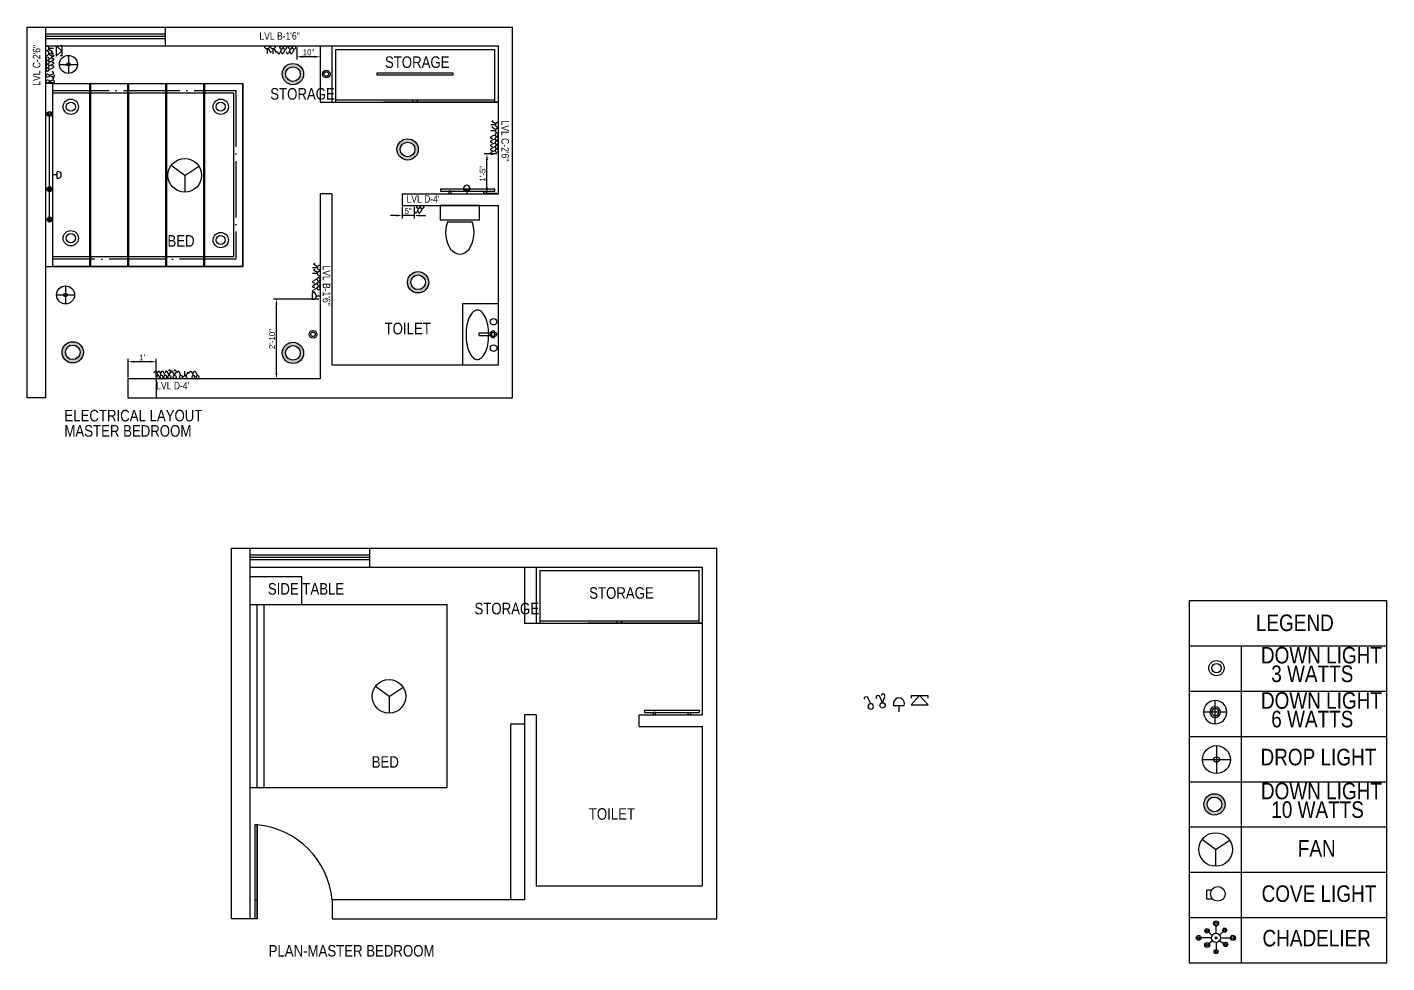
# Model space of a CAD drawing. Header units: millimetres. Extents: x 1533 to 2464, y 646 to 1254.
# Drawn here: x 1884 to 2464, y 646 to 1045 of the extents above; entities that cross this region are included whole.
import ezdxf

# ---------------------------------------------------------------- set-up
doc = ezdxf.new("R2010")
doc.units = ezdxf.units.MM
doc.linetypes.add('ACAD_ISO04W100', pattern=[30, 24, -3, 0, -3])
doc.layers.add('TOIL', color=2, linetype='Continuous')
doc.layers.add('TOILET', color=4, linetype='Continuous')
doc.layers.add('TXT', color=7, linetype='Continuous', lineweight=25)
doc.styles.add('stylus BT', font='swissc.ttf')
doc.dimstyles.new('ISO-25', dxfattribs={"dimtxt": 2.5, "dimasz": 2.5, "dimexe": 1.25, "dimexo": 0.625, "dimtad": 1, "dimlunit": 4, "dimtxsty": 'Standard', "dimcen": 2.5, "dimadec": 0, "dimazin": 0, "dimtfac": 1, "dimtmove": 0, "dimatfit": 3, "dimfxl": 1, "dimarcsym": 0})

# ---------------------------------------------------------------- blocks, each defined once
blk = doc.blocks.new('one way switch')
blk.add_line((2262.8, 758.3), (2265.5, 763.9))
blk.add_circle((2262.8, 755.8), 2.52)
blk.add_arc((2267.1, 763.3), 1.72, 319.1207, 156.9604)
blk = doc.blocks.new('2 way switch')
for q in [(2252.4, 765), (2257.2, 765.2)]:
    blk.add_line((2255.1, 759.3), q)
blk.add_circle((2255.1, 756.8), 2.52)
for centre, start, end in [((2250.8, 764.3), 23.0396, 220.8793), ((2255.6, 765.9), 337.776, 175.6158)]:
    blk.add_arc(centre, 1.72, start, end)
blk = doc.blocks.new('wall mounted light')
for p, q in [((2265.4, 756.8), (2275.2, 756.8)), ((2270.3, 756.8), (2270.3, 750.8))]:
    blk.add_line(p, q)
blk.add_arc((2270.3, 758.5), 5.2, 341.1033, 198.8967)
blk = doc.blocks.new('DDDDDDDD')
for p, q in [((2281.8, 766), (2297.2, 766.1)), ((2289.6, 766), (2281.8, 757.2)), ((2281.8, 766), (2281.8, 763.4)), ((2297.5, 757.2), (2289.6, 766)), ((2297.2, 766.1), (2297.2, 763.4)), ((2281.8, 757.2), (2297.5, 757.2))]:
    blk.add_line(p, q)
blk = doc.blocks.new('light 1')
at = {"color": 253}
for p, q in [((3176.1, 893.52), (3176.1, 881.61)), ((3170.15, 887.57), (3182.06, 887.57))]:
    blk.add_line(p, q, dxfattribs=at)
at = {"color": 253, "linetype": 'ByBlock'}
blk.add_circle((3176.1, 887.57), 5.96, dxfattribs=at)
at = {"color": 253}
blk.add_circle((3176.1, 887.57), 1.19, dxfattribs=at)
blk = doc.blocks.new('light')
at = {"color": 6}
for p, q in [((4552.69, 610.29), (4552.69, 623.07)), ((4546.31, 616.68), (4559.08, 616.68))]:
    blk.add_line(p, q, dxfattribs=at)
for radius in [6.39, 2.94, 2.94, 1.96]:
    blk.add_circle((4552.69, 616.68), radius, dxfattribs=at)
at = {"color": 6, "linetype": 'ByBlock'}
blk.add_circle((4552.69, 616.68), 6.39, dxfattribs=at)
blk = doc.blocks.new('chandelier')
for p, q in [((4688.26, 468.6), (4686.76, 469.9)), ((4689.87, 469.47), (4689.87, 472.64)), ((4691.4, 468.72), (4692.89, 470.2)), ((4687.93, 467.53), (4683.47, 467.53)), ((4688.39, 466.28), (4686.88, 465.1)), ((4689.87, 465.59), (4689.87, 462.46)), ((4691.34, 466.26), (4693.11, 465.22)), ((4691.81, 467.53), (4695.93, 467.53))]:
    blk.add_line(p, q)
for centre, radius in [((4686.05, 470.52), 0.94), ((4686.05, 470.52), 0.416), ((4689.87, 473.71), 1.07), ((4689.87, 473.71), 0.494), ((4693.51, 470.82), 0.873), ((4693.51, 470.82), 0.422), ((4682.46, 467.53), 1.01), ((4682.46, 467.53), 0.503), ((4686.08, 464.48), 1.01), ((4686.08, 464.48), 0.491), ((4689.87, 467.53), 1.94), ((4689.87, 467.53), 0.388), ((4693.92, 464.74), 0.94), ((4693.92, 464.74), 0.418), ((4697.03, 467.53), 1.11), ((4697.03, 467.53), 0.572), ((4689.87, 461.59), 0.872), ((4689.87, 461.59), 0.406)]:
    blk.add_circle(centre, radius)
blk = doc.blocks.new('5A plug')
for p, q in [((2033.84, 883.15), (2033.84, 885.2)), ((2034.25, 883.06), (2035.29, 884.74)), ((2035.29, 884.74), (2035.7, 884.25))]:
    blk.add_line(p, q)
blk.add_arc((2033.84, 882.16), 0.989, 345.18217, 194.81783)
blk = doc.blocks.new('tv socket')
for p, q in [((2092.85, 922.76), (2092.85, 920.05)), ((2092.85, 922.76), (2092.85, 920.05)), ((2096.42, 921.41), (2094.75, 921.41))]:
    blk.add_line(p, q)
blk.add_arc((2093.32, 921.41), 1.43, 251.10335, 108.89665)
blk.add_arc((2093.32, 921.41), 1.43, 251.10335, 108.89665)
blk = doc.blocks.new('洗手盆-3')
at = {"layer": 'TOIL'}
for p, q in [((0, 291), (0, 0)), ((495, 291), (0, 291)), ((239, 237), (239, 132)), ((256, 132), (256, 237)), ((495, 0), (495, 291)), ((239, 132), (256, 132)), ((0, 0), (495, 0))]:
    blk.add_line(p, q, dxfattribs=at)
for centre, radius in [((145, 251), 26.7), ((247, 255), 19.9), ((359, 252), 26.8)]:
    blk.add_circle(centre, radius, dxfattribs=at)
for centre, radius, start, end in [((97, 120), 45.6, 138.0706, 180.1224), ((97, 120), 45.6, 180.1224, 222.1741), ((170, 54), 144, 114.7868, 138.0706), ((219, -53), 262, 100.8917, 114.7868), ((252, -223), 435, 90.1224, 100.8917), ((252, -223), 435, 79.353, 90.1224), ((284, -53), 262, 65.4579, 79.353), ((333, 54), 144, 42.1741, 65.4579), ((406, 120), 45.6, 0.1224, 42.1741), ((406, 120), 45.6, 318.0706, 0.1224), ((170, 186), 144, 222.1741, 245.4579), ((219, 293), 262, 245.4579, 259.353), ((251, 463), 435, 259.353, 270.1224), ((251, 463), 435, 270.1224, 280.8917), ((283, 293), 262, 280.8917, 294.7868), ((333, 186), 144, 294.7868, 318.0706)]:
    blk.add_arc(centre, radius, start, end, dxfattribs=at)
at = {"layer": 'TOIL', "flags": 9}
for tag in ['XSIZE', 'YSIZE']:
    blk.add_attdef(tag, (0, 0), '', height=0.5, dxfattribs=at)
blk = doc.blocks.new('坐厕')
at = {"layer": 'TOIL', "color": 252}
for p, q in [((550, 0), (0, 0)), ((0, 0), (0, -200)), ((550, -200), (550, 0)), ((0, -200), (550, -200)), ((102, -227), (448, -227))]:
    blk.add_line(p, q, dxfattribs=at)
blk.add_ellipse((275, -377), major_axis=(0, 300), ratio=0.666667, start_param=1.047198, end_param=5.235988, dxfattribs=at)
blk = doc.blocks.new('*D59')
at = {"color": 0, "lineweight": -2}
for p, q in [((1927.24, 896.11), (1927.24, 904.07)), ((1936.74, 902.82), (1929.74, 902.82)), ((1939.24, 896.11), (1939.24, 904.07))]:
    blk.add_line(p, q, dxfattribs=at)
at = {"color": 0}
for points in [[(1929.74, 903.24), (1929.74, 902.4), (1927.24, 902.82)], [(1936.74, 903.24), (1936.74, 902.4), (1939.24, 902.82)]]:
    blk.add_solid(points, dxfattribs=at)
at = {"layer": 'Defpoints', "color": 0}
for p in [(1927.24, 902.82), (1927.24, 895.49), (1939.24, 895.49)]:
    blk.add_point(p, dxfattribs=at)
at = {"color": 0, "insert": (1933.24, 904.69), "char_height": 2.5, "attachment_point": 5}
blk.add_mtext("1'", dxfattribs=at)
blk = doc.blocks.new('*D60')
at = {"color": 0, "lineweight": -2}
for p, q in [((2008.61, 929.49), (1989.32, 929.49)), ((1990.57, 897.99), (1990.57, 926.99)), ((2008.61, 895.49), (1989.32, 895.49))]:
    blk.add_line(p, q, dxfattribs=at)
at = {"color": 0}
for points in [[(1990.15, 926.99), (1990.98, 926.99), (1990.57, 929.49)], [(1990.15, 897.99), (1990.98, 897.99), (1990.57, 895.49)]]:
    blk.add_solid(points, dxfattribs=at)
at = {"layer": 'Defpoints', "color": 0}
for p in [(1990.57, 929.49), (2009.24, 929.49), (2009.24, 895.49)]:
    blk.add_point(p, dxfattribs=at)
at = {"color": 0, "insert": (1988.69, 912.49), "char_height": 2.5, "attachment_point": 5, "rotation": 90}
blk.add_mtext('2\'-10"', dxfattribs=at)
blk = doc.blocks.new('*D62')
at = {"color": 0, "lineweight": -2}
for p, q in [((1999.24, 1036.86), (1999.24, 1031.64)), ((2006.74, 1032.89), (2001.74, 1032.89)), ((2009.24, 1036.86), (2009.24, 1031.64))]:
    blk.add_line(p, q, dxfattribs=at)
at = {"color": 0}
for points in [[(2001.74, 1033.31), (2001.74, 1032.48), (1999.24, 1032.89)], [(2006.74, 1033.31), (2006.74, 1032.48), (2009.24, 1032.89)]]:
    blk.add_solid(points, dxfattribs=at)
at = {"layer": 'Defpoints', "color": 0}
for p in [(1999.24, 1037.49), (1999.24, 1032.89), (2009.24, 1037.49)]:
    blk.add_point(p, dxfattribs=at)
at = {"color": 0, "insert": (2004.24, 1034.77), "char_height": 2.5, "attachment_point": 5}
blk.add_mtext('10"', dxfattribs=at)
blk = doc.blocks.new('*D63')
at = {"color": 0, "lineweight": -2}
for p, q in [((2084.61, 991.49), (2079.11, 991.49)), ((2080.36, 976.99), (2080.36, 988.99)), ((2084.61, 974.49), (2079.11, 974.49))]:
    blk.add_line(p, q, dxfattribs=at)
at = {"color": 0}
for points in [[(2079.94, 988.99), (2080.77, 988.99), (2080.36, 991.49)], [(2079.94, 976.99), (2080.77, 976.99), (2080.36, 974.49)]]:
    blk.add_solid(points, dxfattribs=at)
at = {"layer": 'Defpoints', "color": 0}
for p in [(2080.36, 991.49), (2085.24, 991.49), (2085.24, 974.49)]:
    blk.add_point(p, dxfattribs=at)
at = {"color": 0, "insert": (2078.48, 982.99), "char_height": 2.5, "attachment_point": 5, "rotation": 90}
blk.add_mtext('1\'-5"', dxfattribs=at)
blk = doc.blocks.new('*D64')
at = {"color": 0, "lineweight": -2}
for p, q in [((2044.24, 968.86), (2044.24, 963.92)), ((2049.24, 968.86), (2049.24, 963.92)), ((2041.74, 965.17), (2039.24, 965.17)), ((2049.24, 965.17), (2044.24, 965.17)), ((2051.74, 965.17), (2054.24, 965.17))]:
    blk.add_line(p, q, dxfattribs=at)
at = {"color": 0}
for points in [[(2041.74, 965.59), (2041.74, 964.75), (2044.24, 965.17)], [(2051.74, 965.59), (2051.74, 964.75), (2049.24, 965.17)]]:
    blk.add_solid(points, dxfattribs=at)
at = {"layer": 'Defpoints', "color": 0}
for p in [(2044.24, 969.49), (2049.24, 969.49), (2044.24, 965.17)]:
    blk.add_point(p, dxfattribs=at)
at = {"color": 0, "insert": (2046.74, 967.04), "char_height": 2.5, "attachment_point": 5}
blk.add_mtext('5"', dxfattribs=at)

msp = doc.modelspace()

# ---------------------------------------------------------------- hatches: boundary and pattern name
at = {"linetype": 'ByBlock'}
h = msp.add_hatch(color=253, dxfattribs=at)
h.paths.add_polyline_path([(1993.062, 1025.486, 1), (2002.127, 1025.486, 1)])
h.paths.add_polyline_path([(2000.713, 1025.486, -1), (1994.476, 1025.486, -1)], flags=16)
h = msp.add_hatch(color=253, dxfattribs=at)
h.paths.add_polyline_path([(2041.983, 993.355, 1), (2051.048, 993.355, 1)])
h.paths.add_polyline_path([(2049.634, 993.355, -1), (2043.397, 993.355, -1)], flags=16)
h = msp.add_hatch(color=253, dxfattribs=at)
h.paths.add_polyline_path([(2046.462, 936.691, 1), (2055.527, 936.691, 1)])
h.paths.add_polyline_path([(2054.113, 936.691, -1), (2047.876, 936.691, -1)], flags=16)
h = msp.add_hatch(color=253, dxfattribs=at)
h.paths.add_polyline_path([(1899.133, 906.829, 1), (1908.198, 906.829, 1)])
h.paths.add_polyline_path([(1906.784, 906.829, -1), (1900.547, 906.829, -1)], flags=16)
h = msp.add_hatch(color=253, dxfattribs=at)
h.paths.add_polyline_path([(1993.062, 906.581, 1), (2002.127, 906.581, 1)])
h.paths.add_polyline_path([(2000.713, 906.581, -1), (1994.476, 906.581, -1)], flags=16)
h = msp.add_hatch(color=1, dxfattribs=at)
h.paths.add_polyline_path([(2386.163, 714.021, 1), (2395.229, 714.021, 1)])
h.paths.add_polyline_path([(2393.814, 714.021, -1), (2387.577, 714.021, -1)], flags=16)

# ---------------------------------------------------------------- linework, layer by layer
at = {"color": 253}
for p, q in [((1884.236, 1045.486), (2091.236, 1045.486)), ((1884.236, 887.486), (1884.236, 1045.486)), ((1892.236, 887.486), (1892.236, 1045.486)), ((1943.236, 1037.486), (1943.236, 1045.486)), ((2091.236, 887.486), (2091.236, 1045.486)), ((1943.236, 1042.486), (1892.236, 1042.486)), ((1943.236, 1041.486), (1892.236, 1041.486)), ((1943.236, 1040.486), (1892.236, 1040.486)), ((1892.236, 1037.486), (2085.236, 1037.486)), ((2009.236, 1037.486), (2009.236, 1013.486)), ((2014.236, 1037.486), (2014.236, 1013.486)), ((2015.736, 1035.986), (2083.736, 1035.986)), ((2015.736, 1035.986), (2015.736, 1013.486)), ((2083.736, 1013.486), (2083.736, 1035.986)), ((2085.236, 974.486), (2085.236, 1037.486)), ((1895.236, 1021.486), (1892.236, 1021.486)), ((1895.236, 943.486), (1895.236, 1021.486)), ((1895.236, 1021.486), (1976.236, 1021.486)), ((1910.936, 943.486), (1910.936, 1021.486)), ((1911.436, 943.486), (1911.436, 1021.486)), ((1927.136, 943.486), (1927.136, 1021.486)), ((1927.636, 943.486), (1927.636, 1021.486)), ((1943.336, 943.486), (1943.336, 1021.486)), ((1943.836, 943.486), (1943.836, 1021.486)), ((1959.536, 943.486), (1959.536, 1021.486)), ((1960.036, 943.486), (1960.036, 1021.486)), ((1976.236, 943.486), (1976.236, 1021.486)), ((2009.236, 1013.486), (2014.236, 1013.486)), ((2014.236, 1013.486), (2015.736, 1013.486)), ((2014.236, 1013.486), (2085.236, 1013.486)), ((2014.236, 1013.486), (2085.236, 1013.486)), ((2015.736, 1014.486), (2083.736, 1014.486)), ((2015.736, 1013.486), (2083.736, 1013.486)), ((2085.236, 1013.486), (2036.255, 1013.486)), ((2048.736, 1013.486), (2048.736, 1014.486)), ((2050.736, 1013.486), (2050.736, 1014.486)), ((2083.736, 1013.486), (2085.236, 1013.486)), ((2014.236, 974.486), (2009.236, 974.486)), ((2009.236, 974.486), (2009.236, 895.486)), ((2014.236, 974.486), (2014.236, 901.486)), ((2044.236, 974.486), (2085.236, 974.486)), ((2044.236, 974.486), (2044.236, 969.486)), ((2060.479, 976.486), (2083.761, 976.486)), ((2060.479, 976.486), (2060.479, 975.486)), ((2060.479, 975.486), (2083.761, 975.486)), ((2044.236, 969.486), (2085.236, 969.486)), ((2085.236, 901.486), (2085.236, 969.486)), ((1892.236, 943.486), (1976.236, 943.486)), ((2014.236, 901.486), (2085.236, 901.486)), ((2009.236, 895.486), (1927.236, 895.486)), ((1927.236, 895.486), (1927.236, 887.486)), ((1939.236, 895.486), (1939.236, 887.486)), ((1892.236, 887.486), (1884.236, 887.486)), ((1927.236, 887.486), (2091.236, 887.486))]:
    msp.add_line(p, q, dxfattribs=at)
at = {"color": 252}
for p, q in [((1893.707, 976.403), (1893.736, 1008.486)), ((1893.803, 962.436), (1893.707, 976.403))]:
    msp.add_line(p, q, dxfattribs=at)
at = {"color": 253, "linetype": 'ByBlock'}
for q in [(1945.639, 986.505), (1957.44, 986.276), (1951.46, 975.13)]:
    msp.add_line((1951.46, 982.307), q, dxfattribs=at)
at = {"color": 253, "lineweight": -2}
msp.add_line((2083.761, 975.486), (2083.761, 976.486), dxfattribs=at)
for p, q in [((1971.355, 823.268), (2178.355, 823.268)), ((1971.355, 665.268), (1971.355, 823.268)), ((1979.355, 665.268), (1979.355, 823.268)), ((2030.355, 820.268), (1979.355, 820.268)), ((2030.355, 819.268), (1979.355, 819.268)), ((2030.355, 818.268), (1979.355, 818.268)), ((2030.355, 815.268), (2030.355, 823.268)), ((2178.355, 665.268), (2178.355, 823.268)), ((1979.355, 815.268), (2172.355, 815.268)), ((2096.355, 815.268), (2096.355, 791.268)), ((2101.355, 815.268), (2101.355, 791.268)), ((2102.855, 813.768), (2170.855, 813.768)), ((2102.855, 813.768), (2102.855, 791.268)), ((2170.855, 791.268), (2170.855, 813.768)), ((2172.355, 752.268), (2172.355, 815.268)), ((1979.355, 811.268), (2001.355, 811.268)), ((2001.355, 799.268), (2001.355, 811.268)), ((1979.355, 799.268), (2063.355, 799.268)), ((1982.355, 721.268), (1982.355, 799.268)), ((1985.355, 721.268), (1985.355, 799.268)), ((2063.355, 721.268), (2063.355, 799.268)), ((2096.355, 791.268), (2101.355, 791.268)), ((2101.355, 791.268), (2102.855, 791.268)), ((2101.355, 791.268), (2172.355, 791.268)), ((2101.355, 791.268), (2172.355, 791.268)), ((2102.855, 792.268), (2170.855, 792.268)), ((2102.855, 791.268), (2170.855, 791.268)), ((2172.355, 791.268), (2123.374, 791.268)), ((2135.855, 791.268), (2135.855, 792.268)), ((2137.855, 791.268), (2137.855, 792.268)), ((2170.855, 791.268), (2172.355, 791.268)), ((2147.598, 754.268), (2170.88, 754.268)), ((2147.598, 754.268), (2147.598, 753.268)), ((2170.88, 754.268), (2170.88, 753.268)), ((2096.355, 748.268), (2090.355, 748.268)), ((2090.355, 748.268), (2090.355, 673.268)), ((2101.355, 752.268), (2096.355, 752.268)), ((2096.355, 752.268), (2096.355, 673.268)), ((2101.355, 752.268), (2101.355, 679.268)), ((2145.355, 752.268), (2172.355, 752.268)), ((2145.355, 747.268), (2145.355, 752.268)), ((2147.598, 753.268), (2170.88, 753.268)), ((2145.355, 747.268), (2172.355, 747.268)), ((2172.355, 679.268), (2172.355, 747.268)), ((1979.355, 721.268), (2063.355, 721.268)), ((1981.355, 705.268), (1981.355, 665.268)), ((1982.355, 705.268), (1981.355, 705.268)), ((1982.355, 665.268), (1982.355, 705.268)), ((1982.355, 705.268), (1982.355, 665.268)), ((2101.355, 679.268), (2172.355, 679.268)), ((1982.355, 673.268), (1981.355, 673.268)), ((2096.355, 673.268), (2014.355, 673.268)), ((2014.355, 673.268), (2014.355, 665.268)), ((1982.355, 665.268), (1971.355, 665.268)), ((2014.355, 665.268), (2178.355, 665.268))]:
    msp.add_line(p, q)
at = {"linetype": 'ByBlock'}
for p, q in [((2379.893, 800.958), (2379.893, 646.466)), ((2402.044, 781.646), (2402.044, 646.466)), ((2038.579, 760.09), (2032.758, 764.288)), ((2038.579, 760.09), (2044.559, 764.059)), ((2038.579, 760.09), (2038.579, 752.913)), ((2391.203, 694.789), (2385.382, 698.987)), ((2391.203, 694.789), (2397.182, 698.758)), ((2391.203, 694.789), (2391.203, 687.612)), ((2389.404, 677.418), (2387.411, 677.418)), ((2387.411, 673.591), (2387.411, 677.418)), ((2389.957, 673.591), (2387.411, 673.591))]:
    msp.add_line(p, q, dxfattribs=at)
at = {"color": 253, "lineweight": -2}
for points in [[(1895.236, 1021.486), (1976.236, 1021.486), (1976.236, 943.486), (1895.236, 943.486)], [(2033.535, 1026.038), (2065.774, 1026.038), (2065.774, 1024.965), (2033.535, 1024.965)]]:
    msp.add_lwpolyline(points, close=True, dxfattribs=at)
at = {"color": 253, "linetype": 'ACAD_ISO04W100', "lineweight": -2}
msp.add_lwpolyline([(1895.236, 1018.486), (1973.236, 1018.486), (1973.236, 946.486), (1895.236, 946.486)], dxfattribs=at)
at = {"color": 253, "lineweight": -2}
msp.add_lwpolyline([(1895.236, 1017.486), (1972.236, 1017.486), (1972.236, 947.486), (1895.236, 947.486)], dxfattribs=at)
at = {"color": 253}
for points in [[(2064.148, 974.486), (2065.155, 974.486), (2065.155, 975.486), (2064.148, 975.486)], [(2080.092, 974.486), (2079.085, 974.486), (2079.085, 975.486), (2080.092, 975.486)]]:
    msp.add_lwpolyline(points, close=True, dxfattribs=at)
for points in [[(2151.267, 752.268), (2152.275, 752.268), (2152.275, 753.268), (2151.267, 753.268)], [(2167.211, 752.268), (2166.204, 752.268), (2166.204, 753.268), (2167.211, 753.268)]]:
    msp.add_lwpolyline(points, close=True)
at = {"color": 253, "linetype": 'ByBlock'}
for centre, radius in [((1997.594, 1025.486), 4.533), ((1997.594, 1025.486), 3.119), ((1902.834, 1011.572), 3.252), ((1966.795, 1011.572), 3.252), ((2046.516, 993.355), 4.533), ((2046.516, 993.355), 3.119), ((1951.46, 982.307), 7.177), ((1902.834, 955.491), 3.252), ((1966.795, 954.706), 3.252), ((2050.995, 936.691), 4.533), ((2050.995, 936.691), 3.119), ((1903.666, 906.829), 4.533), ((1997.594, 906.581), 4.533), ((1903.666, 906.829), 3.119), ((1997.594, 906.581), 3.119)]:
    msp.add_circle(centre, radius, dxfattribs=at)
at = {"color": 172}
for centre, radius in [((2011.797, 1025.507), 1.626), ((2011.797, 1025.507), 1.626), ((2011.797, 1025.507), 1.626), ((2011.797, 1025.507), 0.976), ((1893.736, 1008.486), 1.05), ((1893.736, 1008.486), 1.05), ((1893.736, 1008.486), 1.05), ((1893.736, 1008.486), 0.63), ((1893.707, 976.403), 1.05), ((1893.707, 976.403), 1.05), ((1893.707, 976.403), 1.05), ((1893.707, 976.403), 0.63), ((1893.803, 963.486), 1.05), ((1893.803, 963.486), 1.05), ((1893.803, 963.486), 1.05), ((1893.803, 963.486), 0.63), ((2006.154, 914.486), 1.626), ((2006.154, 914.486), 1.626), ((2006.154, 914.486), 1.626), ((2006.154, 914.486), 0.976), ((2391.545, 772.118), 3.252), ((2391.545, 772.118), 3.252), ((2391.545, 772.118), 3.252), ((2391.545, 772.118), 1.952)]:
    msp.add_circle(centre, radius, dxfattribs=at)
at = {"color": 172, "linetype": 'ByBlock'}
for centre, radius in [((2011.797, 1025.507), 1.626), ((1893.736, 1008.486), 1.05), ((1893.707, 976.403), 1.05), ((1893.803, 963.486), 1.05), ((2006.154, 914.486), 1.626), ((2391.545, 772.118), 3.252)]:
    msp.add_circle(centre, radius, dxfattribs=at)
at = {"color": 253}
for centre, radius in [((1902.834, 1011.572), 3.252), ((1902.834, 1011.572), 3.252), ((1902.834, 1011.572), 3.252), ((1902.834, 1011.572), 1.952), ((1966.795, 1011.572), 3.252), ((1966.795, 1011.572), 3.252), ((1966.795, 1011.572), 3.252), ((1966.795, 1011.572), 1.952), ((1902.834, 955.491), 3.252), ((1902.834, 955.491), 3.252), ((1902.834, 955.491), 3.252), ((1902.834, 955.491), 1.952), ((1966.795, 954.706), 3.252), ((1966.795, 954.706), 3.252), ((1966.795, 954.706), 3.252), ((1966.795, 954.706), 1.952)]:
    msp.add_circle(centre, radius, dxfattribs=at)
at = {"linetype": 'ByBlock'}
for centre, radius in [((2038.579, 760.09), 7.177), ((2391.203, 694.789), 7.177), ((2392.122, 675.857), 3.134)]:
    msp.add_circle(centre, radius, dxfattribs=at)
at = {"color": 1, "linetype": 'ByBlock'}
for radius in [4.533, 3.119]:
    msp.add_circle((2390.696, 714.021), radius, dxfattribs=at)
msp.add_arc((1979.052, 669.965), 35.457, 5.345229, 84.654771)
at = {"color": 253}
for p in [(1911.436, 1021.486), (1927.636, 1021.486), (1943.836, 1021.486), (1960.036, 1021.486)]:
    msp.add_point(p, dxfattribs=at)
at = {"layer": 'TXT'}
for p, q in [((2379.893, 800.958), (2464.213, 800.958)), ((2464.213, 646.466), (2464.213, 800.958)), ((2379.893, 781.646), (2464.213, 781.646)), ((2379.893, 762.335), (2464.213, 762.335)), ((2379.893, 743.023), (2464.213, 743.023)), ((2379.893, 723.712), (2464.213, 723.712)), ((2379.893, 723.712), (2464.213, 723.712)), ((2379.893, 704.4), (2464.213, 704.4)), ((2379.893, 704.4), (2464.213, 704.4)), ((2379.893, 704.4), (2464.213, 704.4)), ((2379.893, 685.089), (2464.213, 685.089)), ((2379.893, 685.089), (2464.213, 685.089)), ((2379.893, 665.777), (2464.213, 665.777)), ((2379.893, 665.777), (2464.213, 665.777)), ((2379.893, 665.777), (2464.213, 665.777)), ((2379.893, 646.466), (2464.213, 646.466))]:
    msp.add_line(p, q, dxfattribs=at)

# ---------------------------------------------------------------- block references
for p, rotation in [((1010.329, 3070.368), 270), ((1010.329, 3068.308), 270), ((2967.143, -1029.984), 90), ((2967.143, -1032.496), 90), ((2891.143, -1090.915), 90), ((2891.143, -1093.427), 90)]:
    msp.add_blockref('5A plug', p, dxfattribs=dict(rotation=rotation))
at = {"yscale": 0.2757334512621128, "zscale": 0.2757334512621044}
for name, p, xscale, rotation in [('one way switch', (1684.551, 408.129), -0.2757334512621128, 270), ('DDDDDDDD', (1687.813, 1666.683), 0.2757334512621128, 270), ('one way switch', (2616.65, 1245.184), 0.2757334512621128, 180), ('one way switch', (2618.202, 1245.184), 0.2757334512621128, 180), ('one way switch', (2620.439, 1245.184), 0.2757334512621128, 180), ('one way switch', (2621.991, 1245.184), 0.2757334512621128, 180), ('one way switch', (1684.533, 405.048), -0.2757334512621128, 270), ('one way switch', (1684.569, 403.518), -0.2757334512621128, 270), ('one way switch', (1684.587, 406.599), -0.2757334512621128, 270), ('2 way switch', (1684.254, 1646.647), 0.2757334512621128, 270), ('2 way switch', (1684.291, 1644.155), 0.2757334512621128, 270), ('one way switch', (2292.937, 1623.58), -0.2757334512621128, 90), ('one way switch', (2292.937, 1621.861), -0.2757334512621128, 90), ('one way switch', (2292.934, 1620.115), -0.2757334512621128, 90), ('one way switch', (2292.934, 1618.396), -0.2757334512621128, 90), ('one way switch', (2292.934, 1616.8), -0.2757334512621128, 90), ('wall mounted light', (1688.22, 1608.477), 0.2757334512621128, 270), ('one way switch', (2675.086, 1177.184), 0.2757334512621128, 180), ('one way switch', (2676.638, 1177.184), 0.2757334512621128, 180), ('one way switch', (2216.934, 1561.943), -0.2757334512621128, 90), ('one way switch', (2216.934, 1560.038), -0.2757334512621128, 90), ('one way switch', (2216.934, 1558.081), -0.2757334512621128, 90), ('wall mounted light', (2292.252, 288.503), 0.2757334512621128, 90)]:
    msp.add_blockref(name, p, dxfattribs=dict(at, xscale=xscale, rotation=rotation))
at = {"color": 253, "linetype": 'ByBlock', "xscale": 0.6448862600414031, "yscale": 0.6448862600416305, "zscale": 0.6448862600415526}
for p in [(-146.384, 457.251), (-147.612, 358.939)]:
    msp.add_blockref('light 1', p, dxfattribs=at)
at = {"xscale": -1, "rotation": 180}
for p in [(-47.257, 1919.393), (-44.806, 1919.393)]:
    msp.add_blockref('5A plug', p, dxfattribs=at)
for name, p, xscale, yscale, zscale in [('wall mounted light', (1445.745, 767.47), 0.2757334512621128, 0.2757334512621128, 0.2757334512621044), ('2 way switch', (1323.019, 687.581), 0.2757334512621128, 0.2757334512621128, 0.2757334512621044), ('2 way switch', (1325.335, 687.581), 0.2757334512621128, 0.2757334512621128, 0.2757334512621044), ('one way switch', (2564.02, 687.787), -0.2757334512621128, 0.2757334512621128, 0.2757334512621044), ('one way switch', (2565.497, 687.864), -0.2757334512621128, 0.2757334512621128, 0.2757334512621044), ('one way switch', (2567.048, 687.864), -0.2757334512621128, 0.2757334512621128, 0.2757334512621044), ('one way switch', (2573.736, 687.89), -0.2757334512621128, 0.2757334512621128, 0.2757334512621044), ('one way switch', (2579.086, 687.819), -0.2757334512621128, 0.2757334512621128, 0.2757334512621044), ('one way switch', (2580.848, 687.833), -0.2757334512621128, 0.2757334512621128, 0.2757334512621044), ('one way switch', (3280.815, 409.51), -0.4581585783073479, 0.4581585783073479, 0.4581585783073465), ('2 way switch', (1215.937, 409.51), 0.4581585783073479, 0.4581585783073479, 0.4581585783073465), ('DDDDDDDD', (1215.937, 409.51), 0.4581585783073479, 0.4581585783073479, 0.4581585783073465), ('wall mounted light', (1215.937, 409.51), 0.4581585783073479, 0.4581585783073479, 0.4581585783073465)]:
    msp.add_blockref(name, p, dxfattribs=dict(xscale=xscale, yscale=yscale, zscale=zscale))
for name, p in [('tv socket', (-87.119, 9.434)), ('5A plug', (-82.365, 13.579))]:
    msp.add_blockref(name, p)
at = {"color": 6, "linetype": 'ByBlock', "xscale": -0.7770129668624577, "yscale": 0.7770129668629124, "zscale": 0.7770129668629747}
msp.add_blockref('light', (5928.507, 274.216), dxfattribs=at)
at = {"linetype": 'ByBlock'}
for name, p in [('light 1', (-784.559, -154.443)), ('chandelier', (-2298.494, 189.578))]:
    msp.add_blockref(name, p, dxfattribs=at)
at = {"layer": 'TOILET', "color": 252, "xscale": 0.03052932347191017, "yscale": 0.03052932347191017, "zscale": 0.03052932347190443}
msp.add_blockref('坐厕', (2060.399, 969.403), dxfattribs=at)
at = {"layer": 'TOILET', "color": 252, "xscale": 0.05255704995568067, "yscale": 0.05255704995568067, "zscale": 0.05255704995566832, "rotation": 270}
msp.add_blockref('洗手盆-3', (2069.965, 927.503), dxfattribs=at)

# ---------------------------------------------------------------- texts
at = {"layer": 'TXT', "style": 'stylus BT'}
for s, height, p in [('LVL B-1\'6"', 3.178, (1983.314, 1040.146)), ('STORAGE', 4.9203, (2036.843, 1028.125)), ('STORAGE', 4.9203, (1987.92, 1014.586)), ("LVL D-4'", 3.178, (2046.074, 970.635)), ('BED', 4.9203, (1944.068, 951.882)), ('TOILET', 4.9203, (2036.68, 914.517)), ("LVL D-4'", 3.178, (1939.289, 891.035)), ('ELECTRICAL LAYOUT', 4.92032, (1900.105, 877.373)), ('MASTER BEDROOM', 4.92032, (1900.105, 870.849)), ('SIDE TABLE', 4.9203, (1986.892, 803.492)), ('STORAGE', 4.9203, (2123.962, 801.73)), ('STORAGE', 4.9203, (2075.039, 795.076)), ('LEGEND', 7.0559, (2408.359, 787.945)), ('DOWN LIGHT', 7.0559, (2410.505, 774.136)), ('  3 WATTS', 7.0559, (2410.426, 766.196)), ('DOWN LIGHT', 7.0559, (2410.505, 754.825)), ('  6 WATTS', 7.0559, (2410.426, 746.885)), ('DROP LIGHT', 7.0559, (2410.348, 730.682)), ('BED', 4.9203, (2031.187, 729.664)), ('DOWN LIGHT', 7.0559, (2410.505, 716.202)), ('  10 WATTS', 7.0559, (2410.426, 708.262)), ('TOILET', 4.9203, (2123.799, 707.482)), ('FAN', 7.0559, (2426.249, 691.762)), ('COVE LIGHT', 7.0559, (2410.798, 672.431)), ('CHADELIER', 7.0559, (2411.186, 653.452)), ('PLAN-MASTER BEDROOM', 4.92032, (1987.224, 649.121))]:
    msp.add_text(s, height=height, dxfattribs=at).set_placement(p)
for s, rotation, p in [('LVL C-2\'6"', 90, (1889.83, 1020.529)), ('LVL C-2\'6"', 270, (2086.561, 1005.657)), ('LVL B-1\'6"', 270, (2010.336, 943.86))]:
    msp.add_text(s, height=3.178, rotation=rotation, dxfattribs=at).set_placement(p)

# ---------------------------------------------------------------- dimensions: what is measured, and where the dimension line sits
at = {"color": 252}
for base, p1, p2, picture, middle in [((1999.236, 1032.895), (2009.236, 1037.486), (1999.236, 1037.486), '*D62', (2004.236, 1034.77)), ((2044.236, 965.168), (2049.236, 969.486), (2044.236, 969.486), '*D64', (2046.736, 967.043)), ((1927.236, 902.819), (1939.236, 895.486), (1927.236, 895.486), '*D59', (1933.236, 904.694))]:
    dim = msp.add_linear_dim(base=base, p1=p1, p2=p2, dimstyle='ISO-25', dxfattribs=at)
    dim.commit()
    dim.dimension.update_dxf_attribs({"geometry": picture, "text_midpoint": middle})
for base, p1, p2, picture, middle in [((2080.356, 991.486), (2085.236, 974.486), (2085.236, 991.486), '*D63', (2078.481, 982.986)), ((1990.567, 929.486), (2009.236, 895.486), (2009.236, 929.486), '*D60', (1988.692, 912.486))]:
    dim = msp.add_linear_dim(base=base, p1=p1, p2=p2, angle=90, dimstyle='ISO-25', dxfattribs=at)
    dim.commit()
    dim.dimension.update_dxf_attribs({"geometry": picture, "text_midpoint": middle})

doc.saveas('drawing.dxf')
